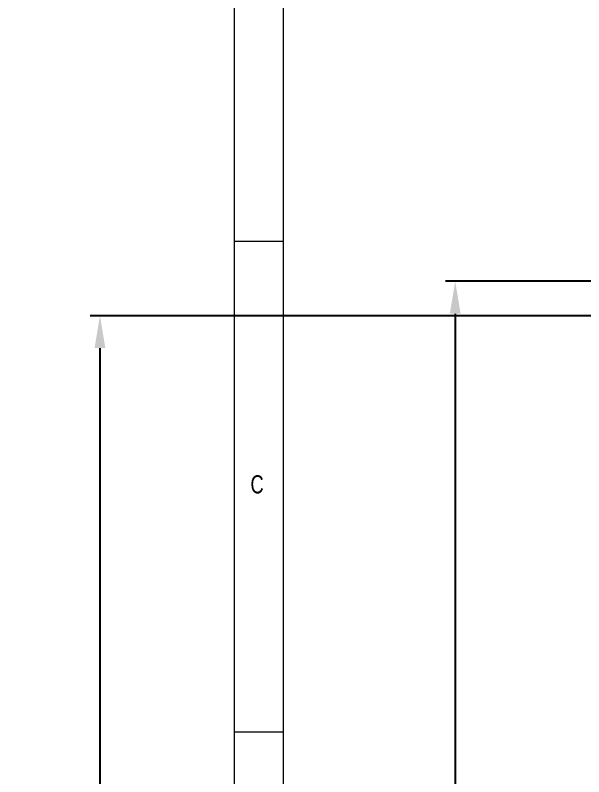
# Model space of a CAD drawing. Header units: millimetres. Extents: x -17 to 589, y 5 to 415.
# Drawn here: x -17.3 to 40.6, y 255.5 to 333 of the extents above; entities that cross this region are included whole.
import ezdxf

# ---------------------------------------------------------------- set-up
doc = ezdxf.new("R2010")
doc.units = ezdxf.units.MM
doc.header["$PDSIZE"] = -1
doc.styles.add('SLDTEXTSTYLE0', font='TXT', dxfattribs={"width": 0.75})
doc.dimstyles.new('ISO-25', dxfattribs={"dimtxt": 2.5, "dimasz": 2.5, "dimexe": 1.25, "dimexo": 0.625, "dimtad": 1, "dimtxsty": 'Standard', "dimcen": 2.5, "dimadec": 0, "dimazin": 0, "dimtfac": 1, "dimtmove": 0, "dimatfit": 3, "dimfxl": 0, "dimarcsym": 0})

# ---------------------------------------------------------------- blocks, each defined once
blk = doc.blocks.new('*D20')
at = {"color": 0, "lineweight": -2}
for p, q in [((77.657, 305.904), (26.49, 305.904)), ((27.49, 302.602), (27.49, 204.715)), ((27.49, 99.696), (27.49, 197.583)), ((91.181, 96.394), (26.49, 96.394))]:
    blk.add_line(p, q, dxfattribs=at)
at = {"color": 0}
for points in [[(26.94, 302.602), (28.041, 302.602), (27.49, 305.904)], [(26.94, 99.696), (28.041, 99.696), (27.49, 96.394)]]:
    blk.add_solid(points, dxfattribs=at)
at = {"layer": 'Defpoints', "color": 0}
for p in [(27.49, 305.904), (78.657, 305.904), (92.181, 96.394)]:
    blk.add_point(p, dxfattribs=at)
at = {"color": 0, "insert": (27.49, 201.149), "char_height": 3.5, "attachment_point": 5}
blk.add_mtext('209,510', dxfattribs=at)
blk = doc.blocks.new('*D37')
at = {"color": 0, "lineweight": -2}
for p, q in [((75.657, 302.404), (-9.643, 302.404)), ((-8.643, 299.102), (-8.643, 202.965)), ((-8.643, 99.696), (-8.643, 195.833)), ((98.82, 96.394), (-9.643, 96.394))]:
    blk.add_line(p, q, dxfattribs=at)
at = {"color": 0}
for points in [[(-9.194, 299.102), (-8.093, 299.102), (-8.643, 302.404)], [(-9.194, 99.696), (-8.093, 99.696), (-8.643, 96.394)]]:
    blk.add_solid(points, dxfattribs=at)
at = {"layer": 'Defpoints', "color": 0}
for p in [(76.657, 302.404), (-8.643, 96.394), (99.82, 96.394)]:
    blk.add_point(p, dxfattribs=at)
at = {"color": 0, "insert": (-8.643, 199.399), "char_height": 3.5, "attachment_point": 5}
blk.add_mtext('206,010', dxfattribs=at)

msp = doc.modelspace()

# ---------------------------------------------------------------- linework, layer by layer
at = {"color": 7, "linetype": 'Continuous', "lineweight": 0}
for p, q in [((5, 415), (5, 5)), ((10, 410), (10, 10)), ((5, 310), (10, 310)), ((10, 260), (5, 260))]:
    msp.add_line(p, q, dxfattribs=at)

# ---------------------------------------------------------------- texts
at = {"color": 7, "linetype": 'Continuous', "lineweight": 0, "insert": (6.6667, 286.168), "char_height": 1.8521, "attachment_point": 1, "style": 'SLDTEXTSTYLE0'}
msp.add_mtext('C', dxfattribs=at)

# ---------------------------------------------------------------- dimensions: what is measured, and where the dimension line sits
for base, p1, p2, picture, middle in [((27.4903, 305.9039), (92.181, 96.3939), (78.6569, 305.9039), '*D20', (27.4903, 201.1489)), ((-8.6435, 96.3939), (76.6569, 302.4039), (99.8205, 96.3939), '*D37', (-8.6435, 199.3989))]:
    dim = msp.add_linear_dim(base=base, p1=p1, p2=p2, angle=90, dimstyle='ISO-25', override={"dimtxt": 3.5, "dimasz": 3.302, "dimexe": 1, "dimexo": 1, "dimgap": 1.524, "dimtih": 1, "dimtoh": 1, "dimdec": 3, "dimzin": 0, "dimadec": 2, "dimtdec": 3, "dimtzin": 0})
    dim.commit()
    dim.dimension.update_dxf_attribs({"geometry": picture, "text_midpoint": middle})

doc.saveas('drawing.dxf')
